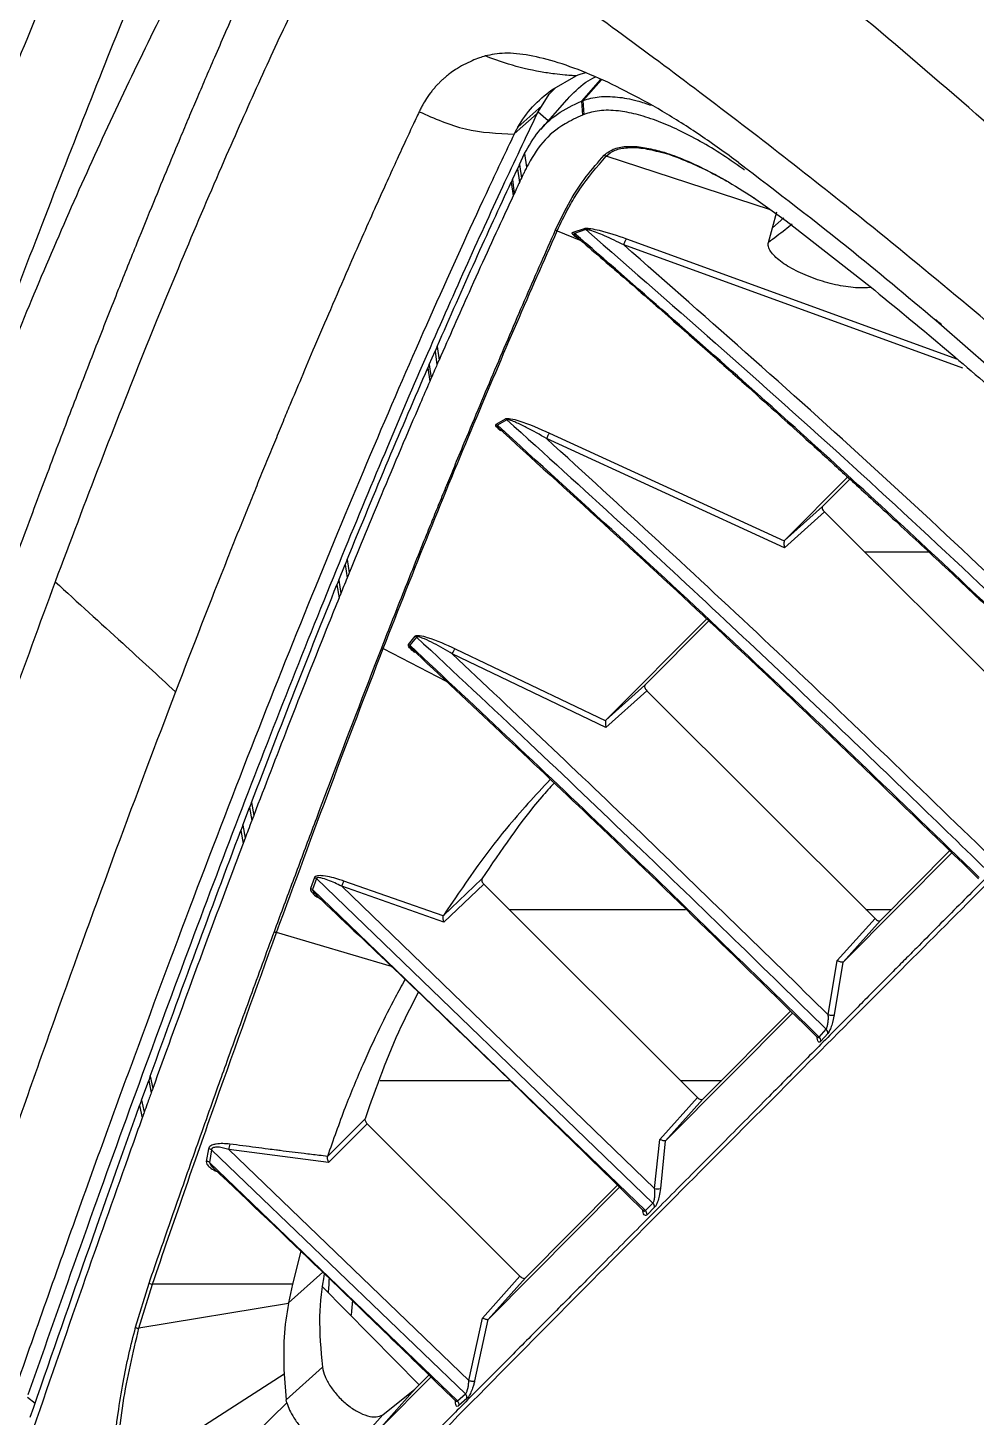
# Model space of a CAD drawing. Extents: x 939 to 1039, y 781 to 934.
# Drawn here: x 1019.17 to 1022.76, y 873.5 to 878.76 of the extents above; entities that cross this region are included whole.
import ezdxf

# ---------------------------------------------------------------- set-up
doc = ezdxf.new("R2010")
doc.units = 0
doc.header["$MEASUREMENT"] = 0
doc.layers.add('1', color=4, linetype='Continuous')

# ---------------------------------------------------------------- blocks, each defined once
blk = doc.blocks.new('Envoy')
at = {"layer": '1', "color": 3, "linetype": 'Continuous', "lineweight": 25}
for p, q in [((82.5042, 79.3485), (82.5967, 79.4008)), ((82.6318, 79.4124), (82.6107, 79.4063)), ((82.4939, 79.3314), (82.5197, 79.3573)), ((82.6892, 79.3874), (82.6166, 79.3055)), ((82.6232, 79.3081), (82.6923, 79.3859)), ((82.4526, 79.2652), (82.4939, 79.3314)), ((82.5614, 79.3111), (82.4614, 79.1981)), ((82.6232, 79.3081), (82.6166, 79.3055)), ((82.6166, 79.3055), (82.62, 79.2526)), ((82.6264, 79.2552), (82.6232, 79.3081)), ((82.4493, 79.2585), (82.362, 79.1811)), ((82.4665, 79.2875), (82.3754, 79.2066)), ((82.4494, 79.2587), (82.4526, 79.2652)), ((82.4526, 79.2652), (82.4908, 79.2314)), ((82.6264, 79.2552), (82.62, 79.2526)), ((82.382, 79.0653), (82.4015, 79.1067)), ((82.4015, 79.1067), (82.4086, 79.0547)), ((83.3326, 78.8944), (82.71, 79.0969)), ((82.3552, 79.008), (82.3744, 79.0491)), ((82.382, 79.0653), (82.3744, 79.0491)), ((82.3744, 79.0491), (82.3815, 78.9971)), ((82.382, 79.0653), (82.3891, 79.0133)), ((82.3552, 79.008), (82.3509, 78.9989)), ((82.3509, 78.9989), (82.358, 78.9468)), ((82.3552, 79.008), (82.3623, 78.956)), ((83.2678, 78.9405), (83.3916, 78.8525)), ((83.3395, 78.8251), (83.3559, 78.8868)), ((82.5847, 78.809), (82.628, 78.8233)), ((82.6336, 78.819), (82.628, 78.8233)), ((83.324, 78.7705), (83.3395, 78.8251)), ((83.3395, 78.8251), (83.3825, 78.8632)), ((83.3916, 78.8525), (83.7092, 78.6034)), ((82.5247, 78.8142), (82.6138, 78.7783)), ((82.6336, 78.819), (82.5903, 78.8047)), ((82.7872, 78.7841), (84.0395, 78.3281)), ((84.06, 78.2948), (82.7766, 78.7612)), ((82.0405, 78.3085), (82.0624, 78.3588)), ((82.0702, 78.3765), (82.0624, 78.3588)), ((82.0624, 78.3588), (82.0698, 78.3075)), ((82.0702, 78.3765), (82.0775, 78.3251)), ((82.0405, 78.3085), (82.035, 78.2958)), ((82.035, 78.2958), (82.0424, 78.2445)), ((82.0405, 78.3085), (82.0479, 78.2573)), ((82.2939, 78.0821), (82.3294, 78.1032)), ((82.3341, 78.0996), (82.2986, 78.0785)), ((82.3341, 78.0996), (82.3294, 78.1032)), ((82.496, 78.049), (83.3841, 77.6408)), ((83.3845, 77.6148), (82.4847, 78.0279)), ((83.3849, 77.642), (83.6238, 77.8826)), ((83.632, 77.875), (83.5289, 77.7712)), ((83.5289, 77.7712), (83.3849, 77.642)), ((83.5358, 77.7505), (83.3845, 77.6148)), ((83.5358, 77.7505), (84.3998, 76.8879)), ((83.3841, 77.6408), (83.3849, 77.642)), ((81.7298, 77.5701), (81.722, 77.5511)), ((81.7298, 77.5701), (81.7375, 77.5198)), ((83.6872, 77.5994), (83.9308, 77.5994)), ((81.698, 77.4921), (81.722, 77.5511)), ((81.722, 77.5511), (81.7298, 77.5008)), ((81.698, 77.4921), (81.6911, 77.475)), ((81.6911, 77.475), (81.699, 77.4248)), ((81.698, 77.4921), (81.7059, 77.4419)), ((82.7094, 76.9619), (83.0904, 77.3455)), ((83.0986, 77.3379), (82.857, 77.0947)), ((81.9624, 77.2491), (81.9873, 77.2804)), ((81.9923, 77.277), (81.9674, 77.2457)), ((81.9923, 77.277), (81.9873, 77.2804)), ((81.8659, 77.2331), (82.1041, 77.1102)), ((82.7092, 76.9349), (82.1277, 77.2131)), ((82.1383, 77.233), (82.7084, 76.9602)), ((82.857, 77.0947), (82.7094, 76.9619)), ((82.8638, 77.0739), (82.7092, 76.9349)), ((82.8638, 77.0739), (83.7278, 76.2113)), ((82.7084, 76.9602), (82.7094, 76.9619)), ((81.3351, 76.5646), (81.3606, 76.6317)), ((81.3679, 76.6508), (81.3606, 76.6317)), ((81.3606, 76.6317), (81.3691, 76.583)), ((81.3679, 76.6508), (81.3763, 76.6021)), ((81.3351, 76.5646), (81.3276, 76.5447)), ((81.3351, 76.5646), (81.3436, 76.5161)), ((81.3276, 76.5447), (81.3361, 76.4962)), ((84.0177, 76.4603), (83.6068, 76.047)), ((83.7485, 76.2046), (84.0099, 76.4677)), ((81.6058, 76.3667), (81.5912, 76.3251)), ((81.6132, 76.363), (81.5987, 76.3215)), ((81.6132, 76.363), (82.8871, 75.1344)), ((82.0933, 76.2215), (81.7173, 76.3536)), ((82.2401, 76.3618), (82.0939, 76.2229)), ((82.8583, 75.1062), (81.5987, 76.3215)), ((82.8933, 75.1898), (81.7091, 76.3338)), ((82.0957, 76.1975), (81.7091, 76.3337)), ((82.0957, 76.1975), (82.2475, 76.3417)), ((82.2475, 76.3417), (83.0558, 75.5347)), ((82.3429, 76.2464), (83.0102, 76.2464)), ((83.6926, 76.2464), (83.7901, 76.2464)), ((82.0933, 76.2215), (82.0939, 76.2229)), ((83.7278, 76.2113), (83.5848, 76.0523)), ((83.6068, 76.047), (83.7485, 76.2046)), ((81.8971, 76.03), (81.4627, 76.1592)), ((83.5507, 75.8476), (83.5848, 76.0523)), ((83.6059, 76.0464), (83.5729, 75.847)), ((83.6068, 76.047), (83.6059, 76.0464)), ((83.4151, 75.854), (82.9349, 75.3707)), ((83.0765, 75.528), (83.4076, 75.8613)), ((83.5729, 75.847), (83.5667, 75.8185)), ((83.5156, 75.7633), (83.5425, 75.7932)), ((83.5491, 75.7768), (83.5222, 75.7471)), ((83.5541, 75.7843), (83.5491, 75.7768)), ((80.9847, 75.6156), (80.9787, 75.5988)), ((80.9847, 75.6156), (80.9941, 75.569)), ((80.952, 75.5248), (80.9787, 75.5988)), ((80.9787, 75.5988), (80.9881, 75.5523)), ((81.8542, 75.5994), (82.3447, 75.5994)), ((82.991, 75.5994), (83.1474, 75.5994)), ((80.952, 75.5248), (80.9444, 75.5036)), ((80.952, 75.5248), (80.9615, 75.4784)), ((83.0558, 75.5347), (82.9126, 75.3757)), ((82.9349, 75.3707), (83.0765, 75.528)), ((80.9444, 75.5036), (80.9539, 75.4572)), ((81.7975, 75.4541), (81.6553, 75.3114)), ((81.6596, 75.289), (81.8057, 75.4352)), ((81.8057, 75.4352), (82.3837, 74.8581)), ((82.8933, 75.1898), (82.9126, 75.3757)), ((82.9339, 75.37), (82.9152, 75.1901)), ((82.9349, 75.3707), (82.9339, 75.37)), ((81.2046, 75.3402), (81.1967, 75.2927)), ((81.2163, 75.3364), (81.2086, 75.2889)), ((81.2163, 75.3364), (82.1771, 74.4125)), ((82.1902, 74.4632), (81.282, 75.3375)), ((81.6596, 75.289), (81.282, 75.3375)), ((82.1469, 74.3862), (81.2086, 75.2889)), ((81.2194, 75.2724), (81.2247, 75.268)), ((82.7603, 75.1948), (82.2633, 74.6943)), ((82.4045, 74.8514), (82.7528, 75.2021)), ((82.8583, 75.1062), (82.8871, 75.1344)), ((82.8935, 75.119), (82.8647, 75.0907)), ((81.5545, 74.9526), (81.5229, 74.828)), ((80.9289, 74.6647), (80.9802, 74.8324)), ((80.9417, 74.6609), (80.9927, 74.8281)), ((81.5229, 74.828), (80.9927, 74.8281)), ((81.6377, 74.8732), (81.508, 74.7574)), ((81.5229, 74.828), (81.508, 74.7574)), ((82.3837, 74.8581), (82.2414, 74.6997)), ((82.2633, 74.6943), (82.4045, 74.8514)), ((81.6342, 74.8208), (82.0028, 74.447)), ((81.5075, 74.7552), (80.9417, 74.6609)), ((81.5075, 74.7552), (81.508, 74.7574)), ((82.1902, 74.4632), (82.2414, 74.6997)), ((82.2626, 74.6937), (82.2123, 74.4617)), ((82.2633, 74.6943), (82.2626, 74.6937)), ((81.6363, 74.5141), (81.4989, 74.3898)), ((81.4912, 74.488), (80.8489, 74.0742)), ((81.4912, 74.488), (81.4989, 74.3898)), ((82.0471, 74.4763), (81.859, 74.2867)), ((81.9864, 74.4305), (82.0394, 74.4838)), ((81.9864, 74.4305), (81.859, 74.2867)), ((81.8642, 74.333), (81.9864, 74.4305)), ((82.1469, 74.3862), (82.1771, 74.4125)), ((80.5194, 74.4003), (80.5494, 74.3779)), ((81.5011, 74.3792), (80.9334, 73.8252)), ((81.5011, 74.3792), (81.4989, 74.3898)), ((82.1381, 74.3883), (82.1383, 74.3889)), ((82.1832, 74.3947), (82.1529, 74.3682)), ((81.8642, 74.333), (81.7381, 74.1909))]:
    blk.add_line(p, q, dxfattribs=at)
at = {"layer": '1', "color": 3, "linetype": 'Continuous', "lineweight": 25, "flags": 128}
blk.add_lwpolyline([(83.3916, 78.8525), (83.3915, 78.8518), (83.3915, 78.8513), (83.3918, 78.8511), (83.3923, 78.8512), (83.3925, 78.8513)], dxfattribs=at)
at = {"layer": '1', "color": 3, "linetype": 'Continuous', "lineweight": 25}
for centre, radius, start, end in [((82.7158, 79.1166), 0.0205, 230.4783, 253.6133), ((82.5311, 78.8342), 0.021, 232.3324, 252.1245), ((82.5757, 78.7918), 0.0194, 41.6396, 62.4253), ((81.8741, 77.2538), 0.0223, 232.349, 248.3013), ((81.5994, 76.3446), 0.0229, 53.2578, 73.9482), ((81.4684, 76.1817), 0.0232, 233.4963, 255.8199), ((83.5287, 75.7781), 0.0205, 356.3313, 47.3084), ((83.5017, 75.7483), 0.0205, 356.6376, 47.2703), ((81.3574, 75.3325), 0.0756, 160.2845, 176.2009), ((81.2036, 75.317), 0.0232, 56.6802, 87.3894), ((81.1958, 75.2695), 0.0233, 56.7134, 87.8203), ((82.9036, 75.2438), 0.0549, 259.2173, 282.1608), ((82.8437, 75.0911), 0.021, 359.1548, 46.0874), ((82.8726, 75.1193), 0.021, 359.2771, 46.13), ((80.994, 74.8525), 0.0245, 235.6332, 266.9626), ((80.9423, 74.6858), 0.0249, 237.6751, 268.7395), ((82.1625, 74.3976), 0.0209, 352.0063, 45.6352), ((82.1323, 74.3713), 0.0209, 351.5708, 45.6622)]:
    blk.add_arc(centre, radius, start, end, dxfattribs=at)
for centre, major_axis, ratio, start_param, end_param in [((81.3881, 74.9229), (0, 0.6667), 0.414214, 4.520113, 4.603483), ((81.4805, 74.9229), (0, 0.7667), 0.360186, 4.428157, 4.504494)]:
    blk.add_ellipse(centre, major_axis=major_axis, ratio=ratio, start_param=start_param, end_param=end_param, dxfattribs=at)
for points, knots in [([(82.543, 82.1139), (82.4007, 81.9164), (82.1161, 81.5213), (81.7207, 80.8999), (81.3486, 80.2578), (81.0024, 79.5933), (80.6815, 78.9074), (80.3867, 78.1998), (80.116, 77.4727), (79.9575, 76.9708), (79.8782, 76.7198)], [0, 0, 0, 0, 0.125, 0.25, 0.375, 0.5, 0.625, 0.75, 0.875, 1, 1, 1, 1]), ([(86.8127, 78.0479), (86.3816, 78.4645), (85.719, 79.1049), (84.512, 80.2456), (83.7379, 80.9714), (83.1987, 81.4769)], [0, 0, 0, 0, 0.360925, 0.55487, 1, 1, 1, 1]), ([(83.1475, 81.447), (83.2842, 81.3138), (83.5619, 81.0432), (83.9708, 80.6456), (84.3635, 80.2641), (84.725, 79.9132), (85.0553, 79.5927), (85.3361, 79.3202), (85.5712, 79.092), (85.7649, 78.904), (85.9392, 78.7347), (86.095, 78.5833), (86.2427, 78.4397), (86.4115, 78.2756), (86.6176, 78.0752), (86.8674, 77.8321), (87.1485, 77.5585), (87.4608, 77.2543), (87.8044, 76.9195), (88.1712, 76.5618), (88.5601, 76.1825), (88.9702, 75.7828), (89.4083, 75.356), (89.8596, 74.9167), (90.1652, 74.6199), (90.3153, 74.4742)], [0, 0, 0, 0, 0.057229, 0.116343, 0.171086, 0.221472, 0.267495, 0.309155, 0.33883, 0.365816, 0.390114, 0.411724, 0.431001, 0.451887, 0.482371, 0.517227, 0.556456, 0.600057, 0.648031, 0.700382, 0.753756, 0.81103, 0.872191, 0.937256, 1, 1, 1, 1]), ([(81.0982, 80.8794), (81.0587, 80.7954), (80.9798, 80.6276), (80.8473, 80.3286), (80.7041, 79.994), (80.5492, 79.6199), (80.3827, 79.2069), (80.2048, 78.7546), (80.0158, 78.2636), (79.8159, 77.7336), (79.6063, 77.1685), (79.4587, 76.7617), (79.3849, 76.5581)], [0, 0, 0, 0, 0.099793, 0.199576, 0.299371, 0.399197, 0.499073, 0.599021, 0.699064, 0.799229, 0.899534, 1, 1, 1, 1]), ([(81.4397, 80.9213), (81.4007, 80.837), (81.3227, 80.6684), (81.1917, 80.3679), (81.0498, 80.0313), (80.8959, 79.6548), (80.7303, 79.2391), (80.553, 78.7838), (80.3642, 78.2896), (80.1642, 77.7563), (79.9542, 77.1876), (79.8061, 76.7784), (79.7319, 76.5736)], [0, 0, 0, 0, 0.099744, 0.199503, 0.299293, 0.399129, 0.499023, 0.598993, 0.699057, 0.799236, 0.899546, 1, 1, 1, 1]), ([(89.809, 73.1964), (89.5672, 73.5178), (89.0861, 74.1572), (88.3075, 75.0685), (87.5102, 75.9534), (86.6882, 76.8119), (85.853, 77.645), (85.0072, 78.4568), (84.1409, 79.2387), (83.2433, 79.9958), (82.6155, 80.4655), (82.2998, 80.7017)], [0, 0, 0, 0, 0.113392, 0.225638, 0.337341, 0.448782, 0.560233, 0.669481, 0.778832, 0.888788, 1, 1, 1, 1]), ([(81.7237, 80.5234), (81.7168, 80.5104), (81.7027, 80.484), (81.6824, 80.4445), (81.6616, 80.404), (81.6411, 80.3635), (81.6207, 80.3229), (81.6006, 80.2823), (81.5696, 80.2193), (81.5283, 80.1338), (81.4738, 80.0186), (81.4186, 79.8997), (81.3634, 79.778), (81.3133, 79.666), (81.2685, 79.5644), (81.2289, 79.4737), (81.1929, 79.3902), (81.1604, 79.314), (81.1292, 79.2406), (81.0933, 79.1552), (81.0489, 79.0487), (80.9943, 78.9162), (80.9319, 78.7627), (80.8614, 78.5868), (80.7825, 78.3868), (80.6968, 78.1659), (80.6043, 77.9235), (80.5052, 77.6592), (80.3974, 77.3667), (80.2883, 77.0656), (80.214, 76.8559), (80.1794, 76.7581)], [0, 0, 0, 0, 0.01666, 0.033747, 0.050641, 0.067225, 0.083481, 0.099419, 0.115039, 0.156364, 0.1953, 0.238538, 0.278393, 0.314867, 0.344576, 0.371588, 0.395904, 0.417524, 0.436817, 0.457738, 0.488266, 0.523164, 0.562433, 0.60607, 0.654076, 0.706447, 0.759825, 0.817084, 0.878223, 0.943249, 1, 1, 1, 1]), ([(81.8136, 80.2212), (81.8072, 80.2105), (81.794, 80.1886), (81.7754, 80.1534), (81.7558, 80.1171), (81.7362, 80.08), (81.7164, 80.0421), (81.6965, 80.0035), (81.6764, 79.9642), (81.6206, 79.8535), (81.531, 79.6696), (81.4027, 79.3932), (81.2675, 79.0901), (81.1202, 78.7462), (80.9603, 78.3569), (80.7955, 77.9398), (80.6817, 77.6373), (80.6247, 77.486)], [0, 0, 0, 0, 0.0185698, 0.0380796, 0.0577178, 0.0773782, 0.0970211, 0.1166587, 0.1362931, 0.1559252, 0.2792893, 0.3894059, 0.4995186, 0.6246409, 0.7497591, 0.8748798, 1, 1, 1, 1]), ([(89.328, 72.7152), (89.2397, 72.8472), (89.0613, 73.1138), (88.7803, 73.5116), (88.4858, 73.9122), (88.1769, 74.3146), (87.8627, 74.707), (87.4882, 75.1562), (87.0421, 75.6661), (86.5027, 76.2493), (85.999, 76.7651), (85.5506, 77.2057), (85.1753, 77.5621), (84.8055, 77.9012), (84.4419, 78.2231), (84.0738, 78.5375), (83.6188, 78.9116), (83.0729, 79.3368), (82.4454, 79.7963), (82.0222, 80.0809), (81.8136, 80.2212)], [0, 0, 0, 0, 0.044709, 0.090349, 0.13691, 0.18438, 0.232745, 0.277955, 0.348418, 0.422679, 0.500679, 0.550525, 0.598903, 0.645795, 0.691185, 0.735062, 0.781563, 0.856423, 0.929252, 1, 1, 1, 1]), ([(82.2519, 79.476), (82.2447, 79.4737), (82.2279, 79.4683), (82.2005, 79.4574), (82.1701, 79.4429), (82.1419, 79.4262), (82.1193, 79.4104), (82.1034, 79.3977), (82.0917, 79.3874), (82.0821, 79.3784), (82.0726, 79.3688), (82.0633, 79.3587), (82.0542, 79.3481), (82.0412, 79.3317), (82.0271, 79.3113), (82.0142, 79.289), (82.007, 79.2751), (82.0037, 79.2683), (82.0028, 79.2662), (82.0024, 79.2656), (82.0023, 79.2653)], [0, 0, 0, 0, 0.061607, 0.144909, 0.249937, 0.353981, 0.437293, 0.499852, 0.539664, 0.580222, 0.621527, 0.663573, 0.706359, 0.749887, 0.855204, 0.931965, 0.980217, 0.993667, 0.997724, 1, 1, 1, 1]), ([(83.2115, 79.0728), (83.1633, 79.1078), (83.0669, 79.1777), (82.9221, 79.2685), (82.7818, 79.3461), (82.6488, 79.4082), (82.5262, 79.4536), (82.4173, 79.4808), (82.3227, 79.4906), (82.2756, 79.4809), (82.2519, 79.476)], [0, 0, 0, 0, 0.124279, 0.248247, 0.372115, 0.496165, 0.620695, 0.746003, 0.872376, 1, 1, 1, 1]), ([(82.5967, 79.4008), (82.5918, 79.4011), (82.5777, 79.4018), (82.5502, 79.404), (82.5099, 79.4083), (82.438, 79.4194), (82.3496, 79.44), (82.2811, 79.4652), (82.2519, 79.476)], [0, 0, 0, 0, 0.041918, 0.120357, 0.235266, 0.386629, 0.738332, 1, 1, 1, 1]), ([(82.6107, 79.4063), (82.608, 79.4053), (82.6033, 79.4036), (82.5987, 79.4017), (82.5967, 79.4008)], [0, 0, 0, 0, 0.560003, 1, 1, 1, 1]), ([(82.3752, 79.2066), (82.3927, 79.2334), (82.4276, 79.2871), (82.4787, 79.3281), (82.5042, 79.3485)], [0, 0, 0, 0, 0.499609, 1, 1, 1, 1]), ([(82.5621, 79.3107), (82.5842, 79.3347), (82.6154, 79.3685), (82.657, 79.3904), (82.6692, 79.3967)], [0, 0, 0, 0, 0.708057, 1, 1, 1, 1]), ([(82.4015, 79.1067), (82.4178, 79.1355), (82.4507, 79.1936), (82.5228, 79.26), (82.5851, 79.2903), (82.6166, 79.3055)], [0, 0, 0, 0, 0.327502, 0.660574, 1, 1, 1, 1]), ([(82.6232, 79.3081), (82.6424, 79.3137), (82.6793, 79.3243), (82.7492, 79.3225), (82.8156, 79.3116), (82.8628, 79.2956), (82.8809, 79.2895)], [0, 0, 0, 0, 0.305491, 0.584733, 0.840915, 1, 1, 1, 1]), ([(80.5227, 74.4099), (80.5893, 74.5993), (80.7234, 74.9808), (80.9204, 75.5277), (81.116, 76.0593), (81.3094, 76.5712), (81.5011, 77.0648), (81.6861, 77.5255), (81.8618, 77.949), (82.0247, 78.3291), (82.1768, 78.6726), (82.3187, 78.9834), (82.4063, 79.1679), (82.4494, 79.2587)], [0, 0, 0, 0, 0.091503, 0.184255, 0.278388, 0.373689, 0.469634, 0.56825, 0.660208, 0.749357, 0.835644, 0.919152, 1, 1, 1, 1]), ([(82.0023, 79.2653), (81.994, 79.2476), (81.9761, 79.2094), (81.9469, 79.1463), (81.9133, 79.0732), (81.8751, 78.9893), (81.8321, 78.8938), (81.7844, 78.7869), (81.7288, 78.6606), (81.6693, 78.5235), (81.6099, 78.3848), (81.5586, 78.2636), (81.5187, 78.1684), (81.4862, 78.0903), (81.4581, 78.0223), (81.4284, 77.9502), (81.3986, 77.8771), (81.3685, 77.803), (81.3382, 77.728), (81.3078, 77.652), (81.2229, 77.4392), (81.1462, 77.2411), (81.08, 77.07)], [0, 0, 0, 0, 0.030935, 0.0667, 0.107321, 0.152829, 0.203264, 0.258671, 0.317865, 0.392599, 0.457689, 0.513028, 0.558516, 0.58532, 0.616291, 0.647307, 0.678368, 0.709473, 0.740618, 0.771803, 0.803025, 1, 1, 1, 1]), ([(82.0023, 79.2653), (82.0598, 79.2398), (82.1748, 79.1887), (82.2993, 79.1831), (82.3616, 79.1802)], [0, 0, 0, 0, 0.500001, 1, 1, 1, 1]), ([(82.62, 79.2526), (82.5976, 79.242), (82.5403, 79.215), (82.4651, 79.1533), (82.4275, 79.0876), (82.4086, 79.0547)], [0, 0, 0, 0, 0.2427152, 0.6195608, 1, 1, 1, 1]), ([(83.227, 79.0495), (83.1981, 79.0696), (83.1402, 79.1098), (83.0548, 79.1602), (82.9735, 79.2016), (82.895, 79.2345), (82.8216, 79.2574), (82.7487, 79.2707), (82.6814, 79.2718), (82.6448, 79.2607), (82.6264, 79.2552)], [0, 0, 0, 0, 0.1104582, 0.2209402, 0.3311244, 0.4413675, 0.5632176, 0.6851605, 0.8424957, 1, 1, 1, 1]), ([(82.3754, 79.2066), (82.3727, 79.2019), (82.368, 79.1935), (82.3638, 79.1849), (82.362, 79.1811)], [0, 0, 0, 0, 0.560006, 1, 1, 1, 1]), ([(82.3616, 79.1802), (82.3304, 79.1144), (82.2367, 78.9167), (82.0703, 78.5515), (81.8594, 78.0693), (81.6389, 77.5427), (81.4116, 76.977), (81.1785, 76.3739), (80.9394, 75.7339), (80.6939, 75.0585), (80.5242, 74.5768), (80.4394, 74.336)], [0, 0, 0, 0, 0.059176, 0.177657, 0.296142, 0.414606, 0.533071, 0.649759, 0.766539, 0.883316, 1, 1, 1, 1]), ([(82.362, 79.1811), (82.3619, 79.1809), (82.3618, 79.1806), (82.3616, 79.1803), (82.3616, 79.1802)], [0, 0, 0, 0, 0.560003, 1, 1, 1, 1]), ([(82.5183, 78.8176), (82.5364, 78.8554), (82.5713, 78.9279), (82.6331, 79.0218), (82.6795, 79.0744), (82.7027, 79.1008)], [0, 0, 0, 0, 0.35223, 0.675463, 1, 1, 1, 1]), ([(82.5247, 78.8142), (82.5383, 78.8433), (82.5544, 78.8774), (82.5836, 78.9295), (82.6267, 79.0009), (82.6756, 79.0572), (82.71, 79.0969)], [0, 0, 0, 0, 0.2685629, 0.3142562, 0.5168891, 1, 1, 1, 1]), ([(82.7027, 79.1008), (82.7146, 79.11), (82.7373, 79.1278), (82.7892, 79.1355), (82.846, 79.1326), (82.8897, 79.1218), (82.9103, 79.1167)], [0, 0, 0, 0, 0.284172, 0.545541, 0.784838, 1, 1, 1, 1]), ([(82.71, 79.0969), (82.7203, 79.1052), (82.7408, 79.1217), (82.7887, 79.1308), (82.8463, 79.1294), (82.8937, 79.1179), (82.917, 79.1122)], [0, 0, 0, 0, 0.2517613, 0.5034831, 0.75506, 1, 1, 1, 1]), ([(82.9103, 79.1167), (82.9114, 79.1164), (82.9336, 79.1116), (82.9854, 79.0922), (83.0672, 79.057), (83.1623, 79.0073), (83.2314, 78.9635), (83.2678, 78.9405)], [0, 0, 0, 0, 0.010915, 0.234556, 0.467566, 0.719133, 1, 1, 1, 1]), ([(82.917, 79.1122), (82.9176, 79.1121), (82.9414, 79.1071), (82.9976, 79.0855), (83.0804, 79.0499), (83.1394, 79.0176), (83.1672, 79.0023)], [0, 0, 0, 0, 0.0088, 0.35165, 0.694295, 1, 1, 1, 1]), ([(82.4086, 79.0547), (82.406, 79.0491), (82.4014, 79.0395), (82.3949, 79.0257), (82.3911, 79.0174), (82.3891, 79.0133)], [0, 0, 0, 0, 0.403255, 0.701631, 1, 1, 1, 1]), ([(83.2115, 79.0728), (83.3572, 78.9615), (83.6174, 78.7628), (83.8687, 78.5508), (83.9793, 78.4574)], [0, 0, 0, 0, 0.559967, 1, 1, 1, 1]), ([(83.2335, 79.0448), (83.2329, 79.0452), (83.2317, 79.0461), (83.2295, 79.0477), (83.2279, 79.0488), (83.227, 79.0495)], [0, 0, 0, 0, 0.2808, 0.561231, 1, 1, 1, 1]), ([(82.0702, 78.3765), (82.119, 78.4872), (82.216, 78.7071), (82.3062, 78.9021), (82.3509, 78.9989)], [0, 0, 0, 0, 0.503526, 1, 1, 1, 1]), ([(82.3815, 78.9971), (82.3789, 78.9915), (82.3725, 78.9778), (82.3661, 78.9641), (82.3623, 78.956)], [0, 0, 0, 0, 0.413602, 1, 1, 1, 1]), ([(82.3891, 79.0133), (82.3882, 79.0113), (82.3856, 79.0059), (82.3831, 79.0005), (82.3815, 78.9971)], [0, 0, 0, 0, 0.375694, 1, 1, 1, 1]), ([(82.358, 78.9468), (82.3472, 78.9235), (82.2931, 78.807), (82.2007, 78.6047), (82.1156, 78.4115), (82.0775, 78.3251)], [0, 0, 0, 0, 0.121422, 0.607164, 1, 1, 1, 1]), ([(82.3623, 78.956), (82.3616, 78.9544), (82.3602, 78.9514), (82.3587, 78.9484), (82.358, 78.9468)], [0, 0, 0, 0, 0.500019, 1, 1, 1, 1]), ([(83.2678, 78.9405), (83.2679, 78.9399), (83.2682, 78.9389), (83.2693, 78.9381), (83.2708, 78.9381), (83.272, 78.9387), (83.2727, 78.9389)], [0, 0, 0, 0, 0.251048, 0.505082, 0.756557, 1, 1, 1, 1]), ([(82.628, 78.8233), (82.6293, 78.8236), (82.6319, 78.8242), (82.6399, 78.8243), (82.6569, 78.8224), (82.708, 78.8115), (82.7527, 78.7961), (82.7872, 78.7841)], [0, 0, 0, 0, 0.036245, 0.076479, 0.174706, 0.363431, 1, 1, 1, 1]), ([(83.4142, 78.8397), (83.4053, 78.8325), (83.3753, 78.8082), (83.3452, 78.786), (83.324, 78.7705)], [0, 0, 0, 0, 0.2979534, 1, 1, 1, 1]), ([(81.8605, 77.2361), (81.8889, 77.3086), (81.9463, 77.455), (82.0121, 77.6189), (82.0588, 77.734), (82.0865, 77.8018), (82.115, 77.8713), (82.1471, 77.9491), (82.2085, 78.0972), (82.2977, 78.3092), (82.4103, 78.5719), (82.482, 78.735), (82.5183, 78.8176)], [0, 0, 0, 0, 0.120872, 0.244065, 0.284059, 0.324432, 0.365184, 0.409718, 0.466942, 0.640184, 0.817851, 1, 1, 1, 1]), ([(81.8659, 77.2331), (81.9244, 77.3818), (82.0413, 77.6792), (82.2108, 78.0884), (82.3737, 78.4719), (82.4743, 78.7001), (82.5247, 78.8142)], [0, 0, 0, 0, 0.250004, 0.500005, 0.750004, 1, 1, 1, 1]), ([(82.5838, 78.8008), (82.583, 78.802), (82.5813, 78.8043), (82.5814, 78.8073), (82.5836, 78.8085), (82.5847, 78.809)], [0, 0, 0, 0, 0.347962, 0.681288, 1, 1, 1, 1]), ([(82.6071, 78.7841), (82.5999, 78.7882), (82.5903, 78.7938), (82.5851, 78.7994), (82.5838, 78.8008)], [0, 0, 0, 0, 0.747303, 1, 1, 1, 1]), ([(82.5903, 78.8047), (82.5896, 78.8045), (82.5884, 78.8042), (82.588, 78.8029), (82.5887, 78.8012), (82.5896, 78.7999), (82.5902, 78.7992)], [0, 0, 0, 0, 0.238371, 0.4777593, 0.7312624, 1, 1, 1, 1]), ([(82.5902, 78.7992), (82.593, 78.7962), (82.5965, 78.7926), (82.6016, 78.7891), (82.6025, 78.7885)], [0, 0, 0, 0, 0.823278, 1, 1, 1, 1]), ([(84.6643, 76.91), (84.4387, 77.1258), (83.9875, 77.5576), (83.2967, 78.1903), (82.8258, 78.5999), (82.5903, 78.8047)], [0, 0, 0, 0, 0.333307, 0.666644, 1, 1, 1, 1]), ([(82.6023, 78.7883), (82.66, 78.7386), (82.7782, 78.6369), (82.9485, 78.4881), (83.1064, 78.3487), (83.2423, 78.2277), (83.3564, 78.1253), (83.4524, 78.0387), (83.5502, 77.9499), (83.6666, 77.8436), (83.8145, 77.7076), (83.9905, 77.5442), (84.1943, 77.353), (84.4207, 77.1383), (84.5783, 76.9864), (84.6595, 76.9081)], [0, 0, 0, 0, 0.0820088, 0.1678881, 0.2434754, 0.3087704, 0.3637739, 0.4084853, 0.4479535, 0.5059763, 0.5780671, 0.6642231, 0.764442, 0.8787249, 1, 1, 1, 1]), ([(82.7766, 78.7612), (82.7524, 78.7732), (82.7105, 78.7938), (82.6626, 78.8125), (82.6386, 78.819), (82.6346, 78.819), (82.6336, 78.819)], [0, 0, 0, 0, 0.514341, 0.889571, 0.974539, 1, 1, 1, 1]), ([(82.6336, 78.819), (82.9831, 78.5135), (83.6821, 77.9025), (84.3537, 77.261), (84.6896, 76.9402)], [0, 0, 0, 0, 0.500027, 1, 1, 1, 1]), ([(82.7766, 78.7612), (82.777, 78.7625), (82.7777, 78.765), (82.7795, 78.7698), (82.7818, 78.7753), (82.7842, 78.7799), (82.786, 78.7827), (82.7868, 78.7837), (82.7872, 78.7841)], [0, 0, 0, 0, 0.1366976, 0.266944, 0.5000055, 0.7330806, 0.8633075, 1, 1, 1, 1]), ([(83.7137, 78.5998), (83.6942, 78.5988), (83.6528, 78.5967), (83.577, 78.6092), (83.4988, 78.6317), (83.4258, 78.6627), (83.3657, 78.6993), (83.3342, 78.731), (83.3223, 78.7549), (83.3234, 78.7653), (83.324, 78.7705)], [0, 0, 0, 0, 0.122347, 0.260783, 0.403367, 0.550033, 0.699128, 0.850089, 0.92528, 1, 1, 1, 1]), ([(84.7115, 76.9868), (84.3951, 77.2892), (83.7621, 77.8941), (83.1051, 78.4721), (82.7766, 78.7612)], [0, 0, 0, 0, 0.49994, 1, 1, 1, 1]), ([(83.7092, 78.6034), (83.7091, 78.603), (83.7088, 78.6022), (83.7092, 78.6021), (83.7099, 78.6027), (83.71, 78.6028)], [0, 0, 0, 0, 0.458693, 0.936246, 1, 1, 1, 1]), ([(83.7092, 78.6034), (83.8008, 78.5284), (83.9764, 78.3846), (84.2309, 78.1642), (84.3919, 78.0173), (84.4725, 77.9439)], [0, 0, 0, 0, 0.352414, 0.676106, 1, 1, 1, 1]), ([(83.9787, 78.4603), (83.9752, 78.4633), (83.9682, 78.4692), (83.9613, 78.4751), (83.9578, 78.4781)], [0, 0, 0, 0, 0.4999885, 1, 1, 1, 1]), ([(83.9793, 78.4574), (84.2972, 78.1793), (84.9331, 77.6229), (85.536, 77.031), (85.8374, 76.7351)], [0, 0, 0, 0, 0.49999, 1, 1, 1, 1]), ([(81.7298, 77.5701), (81.7823, 77.698), (81.8864, 77.951), (81.9858, 78.1817), (82.035, 78.2958)], [0, 0, 0, 0, 0.505019, 1, 1, 1, 1]), ([(82.0698, 78.3075), (82.0668, 78.3007), (82.0596, 78.284), (82.0523, 78.2672), (82.0479, 78.2573)], [0, 0, 0, 0, 0.407538, 1, 1, 1, 1]), ([(82.0775, 78.3251), (82.0765, 78.3229), (82.074, 78.317), (82.0714, 78.3111), (82.0698, 78.3075)], [0, 0, 0, 0, 0.387451, 1, 1, 1, 1]), ([(82.0424, 78.2445), (82.0303, 78.2167), (81.9701, 78.0777), (81.8692, 77.8403), (81.778, 77.6183), (81.7375, 77.5198)], [0, 0, 0, 0, 0.122151, 0.610799, 1, 1, 1, 1]), ([(82.0479, 78.2573), (82.0471, 78.2554), (82.0453, 78.2511), (82.0434, 78.2469), (82.0424, 78.2445)], [0, 0, 0, 0, 0.443348, 1, 1, 1, 1]), ([(82.3294, 78.1032), (82.3303, 78.1036), (82.3322, 78.1044), (82.3385, 78.1047), (82.3542, 78.1027), (82.409, 78.0875), (82.4576, 78.066), (82.496, 78.049)], [0, 0, 0, 0, 0.0281727, 0.0592328, 0.1357238, 0.3170693, 1, 1, 1, 1]), ([(82.4847, 78.0279), (82.4593, 78.0425), (82.4215, 78.0645), (82.3755, 78.0864), (82.3529, 78.0956), (82.3422, 78.099), (82.3375, 78.0999), (82.3353, 78.0999), (82.3345, 78.0997), (82.3341, 78.0996)], [0, 0, 0, 0, 0.513593, 0.767227, 0.890278, 0.948381, 0.975298, 0.987952, 1, 1, 1, 1]), ([(82.3341, 78.0996), (82.478, 77.9693), (82.7553, 77.7184), (83.1509, 77.351), (83.5127, 77.0097), (83.8415, 76.6951), (84.049, 76.4935), (84.1476, 76.3976)], [0, 0, 0, 0, 0.234115, 0.451177, 0.651175, 0.834112, 1, 1, 1, 1]), ([(82.3104, 78.0577), (82.307, 78.0605), (82.3009, 78.0657), (82.2944, 78.0728), (82.2918, 78.0778), (82.2922, 78.0807), (82.2934, 78.0816), (82.2939, 78.0821)], [0, 0, 0, 0, 0.326215, 0.590671, 0.81203, 0.907469, 1, 1, 1, 1]), ([(82.2986, 78.0785), (82.2979, 78.0792), (82.2964, 78.0806), (82.2948, 78.0816), (82.2939, 78.0821)], [0, 0, 0, 0, 0.5087828, 1, 1, 1, 1]), ([(82.2986, 78.0785), (82.2983, 78.0783), (82.2978, 78.078), (82.2974, 78.0768), (82.2984, 78.0739), (82.3051, 78.0656), (82.3145, 78.0587), (82.3215, 78.0535)], [0, 0, 0, 0, 0.043658, 0.087916, 0.181649, 0.389767, 1, 1, 1, 1]), ([(84.1219, 76.3673), (83.8223, 76.6572), (83.2231, 77.2368), (82.6068, 77.7979), (82.2986, 78.0785)], [0, 0, 0, 0, 0.499975, 1, 1, 1, 1]), ([(82.3202, 78.0521), (82.5904, 77.8065), (83.1992, 77.253), (83.7908, 76.6808), (84.1198, 76.3626)], [0, 0, 0, 0, 0.443823, 1, 1, 1, 1]), ([(82.4847, 78.0279), (82.4857, 78.0301), (82.4875, 78.0344), (82.4906, 78.0406), (82.4936, 78.0459), (82.4952, 78.0479), (82.496, 78.049)], [0, 0, 0, 0, 0.265125, 0.499978, 0.734864, 1, 1, 1, 1]), ([(84.1628, 76.448), (83.8867, 76.7151), (83.3345, 77.2495), (82.768, 77.7684), (82.4847, 78.0279)], [0, 0, 0, 0, 0.499947, 1, 1, 1, 1]), ([(83.5289, 77.7712), (83.5282, 77.7701), (83.5268, 77.7679), (83.5278, 77.7623), (83.5307, 77.7562), (83.5341, 77.7524), (83.5358, 77.7505)], [0, 0, 0, 0, 0.253034, 0.504948, 0.751696, 1, 1, 1, 1]), ([(83.3841, 77.6408), (83.3837, 77.6397), (83.3829, 77.6372), (83.3827, 77.6309), (83.3832, 77.6231), (83.3841, 77.6177), (83.3845, 77.6148)], [0, 0, 0, 0, 0.213516, 0.458673, 0.711748, 1, 1, 1, 1]), ([(81.7375, 77.5198), (81.7365, 77.5173), (81.7339, 77.511), (81.7313, 77.5046), (81.7298, 77.5008)], [0, 0, 0, 0, 0.39683, 1, 1, 1, 1]), ([(80.6246, 77.4861), (80.5661, 77.327), (80.4491, 77.009), (80.3278, 76.6626), (80.2672, 76.4894)], [0, 0, 0, 0, 0.500085, 1, 1, 1, 1]), ([(80.6247, 77.486), (80.71, 77.4086), (80.8622, 77.2705), (81.0135, 77.1313), (81.08, 77.07)], [0, 0, 0, 0, 0.560001, 1, 1, 1, 1]), ([(81.3679, 76.6508), (81.4227, 76.7937), (81.5322, 77.0791), (81.6382, 77.3432), (81.6911, 77.475)], [0, 0, 0, 0, 0.500855, 1, 1, 1, 1]), ([(81.7298, 77.5008), (81.7253, 77.4899), (81.7174, 77.4703), (81.7094, 77.4506), (81.7059, 77.4419)], [0, 0, 0, 0, 0.559838, 1, 1, 1, 1]), ([(81.699, 77.4248), (81.6861, 77.393), (81.622, 77.234), (81.5151, 76.964), (81.4191, 76.7137), (81.3763, 76.6021)], [0, 0, 0, 0, 0.121705, 0.608564, 1, 1, 1, 1]), ([(81.7059, 77.4419), (81.7049, 77.4396), (81.7026, 77.4339), (81.7003, 77.4282), (81.6989, 77.4249)], [0, 0, 0, 0, 0.415235, 1, 1, 1, 1]), ([(81.9848, 77.2185), (81.9779, 77.2245), (81.9682, 77.2329), (81.962, 77.2427), (81.9612, 77.2469), (81.962, 77.2484), (81.9624, 77.2491)], [0, 0, 0, 0, 0.573241, 0.811238, 0.909366, 1, 1, 1, 1]), ([(81.9674, 77.2457), (81.9666, 77.2464), (81.9651, 77.2477), (81.9633, 77.2486), (81.9624, 77.2491)], [0, 0, 0, 0, 0.5087139, 1, 1, 1, 1]), ([(81.9674, 77.2457), (81.9673, 77.2454), (81.967, 77.2448), (81.9672, 77.2433), (81.9686, 77.2401), (81.9758, 77.2307), (81.9856, 77.223), (81.9931, 77.2171)], [0, 0, 0, 0, 0.040643, 0.083011, 0.17299, 0.368396, 1, 1, 1, 1]), ([(83.5156, 75.7633), (83.26, 76.0129), (82.7488, 76.5122), (82.2279, 77.0012), (81.9674, 77.2457)], [0, 0, 0, 0, 0.499984, 1, 1, 1, 1]), ([(81.9873, 77.2804), (81.988, 77.2809), (81.9893, 77.2821), (81.9945, 77.2833), (82.009, 77.2825), (82.0594, 77.2691), (82.1037, 77.2488), (82.1383, 77.233)], [0, 0, 0, 0, 0.029448, 0.060741, 0.136346, 0.3247, 1, 1, 1, 1]), ([(82.1277, 77.2131), (82.1046, 77.2268), (82.0703, 77.2473), (82.0285, 77.2675), (82.008, 77.2756), (81.9984, 77.278), (81.9945, 77.2781), (81.993, 77.2777), (81.9925, 77.2772), (81.9923, 77.277)], [0, 0, 0, 0, 0.516777, 0.771127, 0.893494, 0.950198, 0.975983, 0.988146, 1, 1, 1, 1]), ([(81.9923, 77.277), (82.1352, 77.1434), (82.4127, 76.8838), (82.8131, 76.5018), (83.1871, 76.141), (83.4267, 75.9065), (83.5425, 75.7932)], [0, 0, 0, 0, 0.2735025, 0.5313333, 0.7734942, 1, 1, 1, 1]), ([(81.4546, 76.163), (81.4656, 76.1928), (81.4878, 76.2529), (81.5212, 76.3427), (81.5549, 76.4331), (81.5889, 76.524), (81.6251, 76.6202), (81.717, 76.864), (81.7952, 77.0668), (81.8605, 77.2361)], [0, 0, 0, 0, 0.078852, 0.158953, 0.240302, 0.322898, 0.406739, 0.504921, 1, 1, 1, 1]), ([(81.4627, 76.1592), (81.5315, 76.3462), (81.669, 76.7201), (81.8003, 77.0621), (81.8659, 77.2331)], [0, 0, 0, 0, 0.499999, 1, 1, 1, 1]), ([(81.992, 77.2159), (82.2181, 77.0038), (82.7297, 76.5239), (83.2316, 76.0338), (83.5117, 75.7604)], [0, 0, 0, 0, 0.442049, 1, 1, 1, 1]), ([(82.1277, 77.2131), (82.1286, 77.2152), (82.1304, 77.2191), (82.1334, 77.2248), (82.1361, 77.2298), (82.1376, 77.2319), (82.1383, 77.233)], [0, 0, 0, 0, 0.264073, 0.50003, 0.735944, 1, 1, 1, 1]), ([(83.5507, 75.8476), (83.3156, 76.0772), (82.8452, 76.5366), (82.3668, 76.9876), (82.1277, 77.2131)], [0, 0, 0, 0, 0.499965, 1, 1, 1, 1]), ([(82.857, 77.0947), (82.8562, 77.0936), (82.8548, 77.0913), (82.8558, 77.0858), (82.8586, 77.0796), (82.8621, 77.0758), (82.8638, 77.0739)], [0, 0, 0, 0, 0.255125, 0.508132, 0.753587, 1, 1, 1, 1]), ([(81.08, 77.07), (81.0055, 76.8733), (80.8565, 76.4801), (80.6248, 75.8402), (80.3889, 75.1711), (80.2262, 74.6947), (80.1453, 74.4574)], [0, 0, 0, 0, 0.2517439, 0.5032195, 0.7526392, 1, 1, 1, 1]), ([(82.7084, 76.9602), (82.7081, 76.959), (82.7075, 76.9566), (82.7075, 76.9504), (82.7079, 76.9429), (82.7088, 76.9376), (82.7092, 76.9349)], [0, 0, 0, 0, 0.2195477, 0.4594776, 0.7203701, 1, 1, 1, 1]), ([(84.6635, 76.8839), (84.6478, 76.8681), (84.6149, 76.835), (84.5621, 76.7819), (84.5039, 76.7234), (84.4398, 76.6589), (84.3698, 76.5885), (84.2897, 76.508), (84.2072, 76.425), (84.1239, 76.3413), (84.0461, 76.263), (83.9697, 76.1861), (83.905, 76.121), (83.8517, 76.0673), (83.8069, 76.0223), (83.7593, 75.9743), (83.7087, 75.9234), (83.6551, 75.8693), (83.5733, 75.7868), (83.464, 75.6766), (83.3184, 75.53), (83.161, 75.3716), (82.9909, 75.2005), (82.8182, 75.0267), (82.682, 74.8896), (82.5835, 74.7905), (82.5218, 74.7284), (82.4578, 74.6639), (82.3914, 74.5971), (82.3226, 74.5278), (82.2658, 74.4706), (82.2219, 74.4264), (82.1848, 74.389), (82.135, 74.339), (82.0674, 74.2709), (81.9835, 74.1864), (81.8829, 74.0851), (81.8094, 74.011), (81.77, 73.9713)], [0, 0, 0, 0, 0.020725, 0.043459, 0.068203, 0.094957, 0.123719, 0.154491, 0.191833, 0.221797, 0.251605, 0.281257, 0.308509, 0.323986, 0.340419, 0.357809, 0.376156, 0.395459, 0.415718, 0.463883, 0.511317, 0.567457, 0.624789, 0.681766, 0.736941, 0.755717, 0.775071, 0.795005, 0.815518, 0.83661, 0.858281, 0.867297, 0.876345, 0.891858, 0.911979, 0.93671, 0.96605, 1, 1, 1, 1]), ([(84.668, 76.8614), (84.5714, 76.7645), (84.3782, 76.5706), (84.0587, 76.2507), (83.7216, 75.9129), (83.3681, 75.5577), (82.9987, 75.1868), (82.6116, 74.7965), (82.2074, 74.3879), (81.92, 74.0974), (81.7763, 73.9522)], [0, 0, 0, 0, 0.1249883, 0.249985, 0.3749887, 0.4999977, 0.625005, 0.7500087, 0.8750078, 1, 1, 1, 1]), ([(82.4984, 76.738), (82.4419, 76.6774), (82.2938, 76.5183), (82.1703, 76.3358), (82.0939, 76.2229)], [0, 0, 0, 0, 0.381394, 1, 1, 1, 1]), ([(82.5129, 76.7244), (82.4972, 76.707), (82.3963, 76.5956), (82.3116, 76.4688), (82.2401, 76.3618)], [0, 0, 0, 0, 0.155588, 1, 1, 1, 1]), ([(81.3691, 76.583), (81.3643, 76.5706), (81.3558, 76.5483), (81.3474, 76.5259), (81.3436, 76.5161)], [0, 0, 0, 0, 0.560138, 1, 1, 1, 1]), ([(81.3763, 76.6021), (81.3753, 76.5995), (81.3729, 76.5931), (81.3705, 76.5868), (81.3691, 76.583)], [0, 0, 0, 0, 0.414146, 1, 1, 1, 1]), ([(80.9847, 75.6156), (81.043, 75.7763), (81.1591, 76.0966), (81.2715, 76.3957), (81.3276, 76.5447)], [0, 0, 0, 0, 0.501907, 1, 1, 1, 1]), ([(81.3436, 76.5161), (81.3426, 76.5133), (81.3401, 76.5067), (81.3376, 76.5001), (81.3361, 76.4962)], [0, 0, 0, 0, 0.409347, 1, 1, 1, 1]), ([(81.3361, 76.4962), (81.3226, 76.4605), (81.2552, 76.282), (81.142, 75.9772), (81.0401, 75.696), (80.9941, 75.569)], [0, 0, 0, 0, 0.120542, 0.602753, 1, 1, 1, 1]), ([(81.7173, 76.3536), (81.7155, 76.3543), (81.7106, 76.356), (81.6955, 76.361), (81.6714, 76.3679), (81.6458, 76.373), (81.6277, 76.3742), (81.6177, 76.3737), (81.611, 76.3719), (81.6072, 76.3694), (81.6062, 76.3676), (81.6058, 76.3667)], [0, 0, 0, 0, 0.0463311, 0.1251525, 0.380704, 0.6438135, 0.7451141, 0.8308651, 0.9086707, 0.9547766, 1, 1, 1, 1]), ([(81.7091, 76.3337), (81.6918, 76.3423), (81.6662, 76.3549), (81.6352, 76.3649), (81.6215, 76.3669), (81.6167, 76.3662), (81.6148, 76.3655), (81.6136, 76.3645), (81.6133, 76.3635), (81.6132, 76.363)], [0, 0, 0, 0, 0.527647, 0.781409, 0.897567, 0.924305, 0.949946, 0.974912, 1, 1, 1, 1]), ([(81.7173, 76.3536), (81.7166, 76.3525), (81.7154, 76.3502), (81.7133, 76.3453), (81.7111, 76.3397), (81.7098, 76.3358), (81.7091, 76.3337)], [0, 0, 0, 0, 0.264312, 0.502385, 0.737702, 1, 1, 1, 1]), ([(82.2401, 76.3618), (82.2396, 76.3605), (82.2386, 76.3581), (82.2398, 76.3528), (82.2427, 76.347), (82.2459, 76.3434), (82.2475, 76.3417)], [0, 0, 0, 0, 0.255588, 0.508856, 0.754151, 1, 1, 1, 1]), ([(81.5912, 76.3251), (81.591, 76.3232), (81.5907, 76.3192), (81.5969, 76.3093), (81.6087, 76.297), (81.6234, 76.2891), (81.6301, 76.2855)], [0, 0, 0, 0, 0.13909, 0.299161, 0.677378, 1, 1, 1, 1]), ([(81.5912, 76.3251), (81.5926, 76.3247), (81.5953, 76.3238), (81.5976, 76.3222), (81.5987, 76.3215)], [0, 0, 0, 0, 0.499893, 1, 1, 1, 1]), ([(81.5987, 76.3215), (81.5989, 76.3201), (81.5992, 76.3173), (81.6035, 76.3111), (81.6095, 76.3042), (81.6156, 76.2992), (81.6181, 76.2972)], [0, 0, 0, 0, 0.165803, 0.346555, 0.731278, 1, 1, 1, 1]), ([(81.6177, 76.2967), (81.8013, 76.1222), (82.216, 75.728), (82.625, 75.3277), (82.8529, 75.1047)], [0, 0, 0, 0, 0.44272, 1, 1, 1, 1]), ([(82.0957, 76.1975), (82.0952, 76.2001), (82.0941, 76.205), (82.0931, 76.2121), (82.0928, 76.2179), (82.0931, 76.2204), (82.0933, 76.2215)], [0, 0, 0, 0, 0.278394, 0.538376, 0.791287, 1, 1, 1, 1]), ([(83.7278, 76.2113), (83.7297, 76.2096), (83.7335, 76.2062), (83.7397, 76.2033), (83.7452, 76.2024), (83.7474, 76.2038), (83.7485, 76.2046)], [0, 0, 0, 0, 0.2460522, 0.4939782, 0.7444001, 1, 1, 1, 1]), ([(80.9802, 74.8324), (80.9946, 74.8738), (81.0235, 74.957), (81.0666, 75.081), (81.11, 75.2048), (81.1535, 75.3286), (81.1972, 75.4521), (81.238, 75.5667), (81.2939, 75.7226), (81.3654, 75.9204), (81.4245, 76.0813), (81.4546, 76.163)], [0, 0, 0, 0, 0.0884428, 0.1777144, 0.267818, 0.3587545, 0.4505265, 0.5431363, 0.6168438, 0.8054806, 1, 1, 1, 1]), ([(80.9927, 74.8281), (81.0728, 75.0598), (81.2329, 75.5232), (81.3861, 75.9472), (81.4627, 76.1592)], [0, 0, 0, 0, 0.500001, 1, 1, 1, 1]), ([(83.6059, 76.0464), (83.6051, 76.0462), (83.6032, 76.0459), (83.5982, 76.0469), (83.5919, 76.0491), (83.5874, 76.0512), (83.5848, 76.0523)], [0, 0, 0, 0, 0.226473, 0.486477, 0.708734, 1, 1, 1, 1]), ([(81.9487, 75.9808), (81.9362, 75.9582), (81.9027, 75.8977), (81.8488, 75.7904), (81.785, 75.6522), (81.7183, 75.4915), (81.677, 75.3735), (81.6553, 75.3114)], [0, 0, 0, 0, 0.108321, 0.290342, 0.49963, 0.736182, 1, 1, 1, 1]), ([(81.999, 75.9327), (81.9767, 75.8896), (81.8984, 75.7393), (81.8395, 75.5729), (81.7975, 75.4541)], [0, 0, 0, 0, 0.286203, 1, 1, 1, 1]), ([(83.5425, 75.7932), (83.5433, 75.7943), (83.5448, 75.7965), (83.5473, 75.8038), (83.5497, 75.8156), (83.5512, 75.8315), (83.5509, 75.8422), (83.5507, 75.8476)], [0, 0, 0, 0, 0.114001, 0.232534, 0.48097, 0.739042, 1, 1, 1, 1]), ([(83.5507, 75.8476), (83.5532, 75.8472), (83.5579, 75.8463), (83.5644, 75.8459), (83.5699, 75.846), (83.5718, 75.8467), (83.5729, 75.847)], [0, 0, 0, 0, 0.265121, 0.499973, 0.734887, 1, 1, 1, 1]), ([(83.5667, 75.8185), (83.5646, 75.8112), (83.5608, 75.7982), (83.5561, 75.7885), (83.5541, 75.7843)], [0, 0, 0, 0, 0.559614, 1, 1, 1, 1]), ([(83.5077, 75.7652), (83.5087, 75.7638), (83.5104, 75.7615), (83.5133, 75.7613), (83.5149, 75.7627), (83.5156, 75.7633)], [0, 0, 0, 0, 0.4076916, 0.7087441, 1, 1, 1, 1]), ([(83.5222, 75.7471), (83.5209, 75.7459), (83.5183, 75.7435), (83.5143, 75.7438), (83.5107, 75.7486), (83.5084, 75.7562), (83.5082, 75.763), (83.5081, 75.7649)], [0, 0, 0, 0, 0.168907, 0.34349, 0.616006, 0.888909, 1, 1, 1, 1]), ([(80.9941, 75.569), (80.9931, 75.5662), (80.9911, 75.5607), (80.9891, 75.5551), (80.9881, 75.5523)], [0, 0, 0, 0, 0.4999682, 1, 1, 1, 1]), ([(80.9881, 75.5523), (80.9831, 75.5385), (80.9743, 75.5139), (80.9654, 75.4892), (80.9615, 75.4784)], [0, 0, 0, 0, 0.5601619, 1, 1, 1, 1]), ([(83.0558, 75.5347), (83.0577, 75.533), (83.0615, 75.5296), (83.0677, 75.5268), (83.0732, 75.5258), (83.0754, 75.5273), (83.0765, 75.528)], [0, 0, 0, 0, 0.245201, 0.492639, 0.743511, 1, 1, 1, 1]), ([(83.0815, 72.6491), (83.2259, 72.7936), (83.5147, 73.0827), (83.9207, 73.4895), (84.3085, 73.8791), (84.677, 74.2509), (85.0294, 74.6072), (85.3647, 74.9469), (85.682, 75.2689), (85.8741, 75.4638), (85.9702, 75.5613)], [0, 0, 0, 0, 0.124992, 0.249991, 0.374994, 0.500001, 0.625009, 0.750013, 0.875011, 1, 1, 1, 1]), ([(83.1006, 72.6428), (83.1368, 72.6791), (83.2023, 72.7449), (83.2889, 72.8319), (83.3546, 72.8979), (83.3998, 72.9433), (83.4265, 72.9702), (83.4515, 72.9953), (83.4813, 73.0253), (83.5207, 73.0649), (83.5599, 73.1043), (83.6043, 73.149), (83.6507, 73.1957), (83.7022, 73.2474), (83.7562, 73.3017), (83.8179, 73.3639), (83.8833, 73.4296), (83.9593, 73.5061), (84.0424, 73.5897), (84.1317, 73.6796), (84.2263, 73.7748), (84.3209, 73.87), (84.4167, 73.9665), (84.5114, 74.0618), (84.6065, 74.1576), (84.7053, 74.2571), (84.8046, 74.3572), (84.9105, 74.4638), (85.0189, 74.5732), (85.1282, 74.6833), (85.2352, 74.7912), (85.3396, 74.8966), (85.5044, 75.0629), (85.7284, 75.2893), (85.9035, 75.4666), (85.9927, 75.5568)], [0, 0, 0, 0, 0.031102, 0.056282, 0.075541, 0.088878, 0.096293, 0.099337, 0.111164, 0.122963, 0.134733, 0.146474, 0.1633, 0.177064, 0.193684, 0.213162, 0.234458, 0.254875, 0.284974, 0.313681, 0.340994, 0.377161, 0.406953, 0.436616, 0.472631, 0.504105, 0.538698, 0.576408, 0.616164, 0.655115, 0.695362, 0.734534, 0.772763, 0.884269, 1, 1, 1, 1]), ([(80.5307, 74.3241), (80.6014, 74.5286), (80.7419, 74.9354), (80.8772, 75.3148), (80.9444, 75.5036)], [0, 0, 0, 0, 0.5026966, 1, 1, 1, 1]), ([(80.9539, 75.4572), (80.9398, 75.4178), (80.8692, 75.2207), (80.7332, 74.8358), (80.6079, 74.4729), (80.5414, 74.2804)], [0, 0, 0, 0, 0.105019, 0.525131, 1, 1, 1, 1]), ([(80.9615, 75.4784), (80.9604, 75.4755), (80.9579, 75.4684), (80.9554, 75.4613), (80.9539, 75.4572)], [0, 0, 0, 0, 0.4153888, 1, 1, 1, 1]), ([(81.7975, 75.4541), (81.7973, 75.4528), (81.7968, 75.4503), (81.7984, 75.4453), (81.8013, 75.4401), (81.8042, 75.4368), (81.8057, 75.4352)], [0, 0, 0, 0, 0.253676, 0.505864, 0.752341, 1, 1, 1, 1]), ([(81.2862, 75.358), (81.2772, 75.3589), (81.26, 75.3606), (81.2378, 75.3592), (81.2226, 75.3557), (81.2133, 75.3516), (81.2067, 75.3464), (81.2053, 75.3423), (81.2046, 75.3402)], [0, 0, 0, 0, 0.27858, 0.527579, 0.666344, 0.773039, 0.886341, 1, 1, 1, 1]), ([(81.6553, 75.3113), (81.6445, 75.3127), (81.6149, 75.3163), (81.5553, 75.3234), (81.5047, 75.3297), (81.4698, 75.3342), (81.4546, 75.3361), (81.4254, 75.3399), (81.3669, 75.3475), (81.3187, 75.3538), (81.2862, 75.358)], [0, 0, 0, 0, 0.0874, 0.24029, 0.48398, 0.498266, 0.523746, 0.608292, 0.735701, 1, 1, 1, 1]), ([(82.9339, 75.37), (82.933, 75.3699), (82.9311, 75.3696), (82.9261, 75.3706), (82.9197, 75.3726), (82.9152, 75.3746), (82.9126, 75.3757)], [0, 0, 0, 0, 0.224127, 0.483177, 0.706088, 1, 1, 1, 1]), ([(81.282, 75.3375), (81.2753, 75.3396), (81.2621, 75.3437), (81.245, 75.3464), (81.2321, 75.3465), (81.2248, 75.3453), (81.2203, 75.3434), (81.2179, 75.3415), (81.2164, 75.3391), (81.2164, 75.3373), (81.2163, 75.3364)], [0, 0, 0, 0, 0.271272, 0.534594, 0.660603, 0.779473, 0.835818, 0.890477, 0.944681, 1, 1, 1, 1]), ([(81.6596, 75.289), (81.6594, 75.2898), (81.6587, 75.2918), (81.6573, 75.2961), (81.6559, 75.3017), (81.6549, 75.3075), (81.6552, 75.3101), (81.6553, 75.3113)], [0, 0, 0, 0, 0.0905996, 0.244967, 0.5008954, 0.7515046, 1, 1, 1, 1]), ([(81.1967, 75.2927), (81.1971, 75.2892), (81.1979, 75.2812), (81.2106, 75.269), (81.224, 75.2595), (81.2353, 75.2555), (81.2377, 75.2546)], [0, 0, 0, 0, 0.222982, 0.513922, 0.89426, 1, 1, 1, 1]), ([(81.2086, 75.2889), (81.2093, 75.2865), (81.2108, 75.2816), (81.2151, 75.276), (81.2186, 75.2731), (81.2194, 75.2724)], [0, 0, 0, 0, 0.41071, 0.854718, 1, 1, 1, 1]), ([(81.2242, 75.2675), (81.36, 75.1385), (81.6665, 74.8474), (81.9693, 74.5524), (82.138, 74.3882)], [0, 0, 0, 0, 0.443006, 1, 1, 1, 1]), ([(82.8871, 75.1344), (82.8879, 75.1355), (82.8895, 75.1376), (82.8921, 75.145), (82.8941, 75.1571), (82.8948, 75.1733), (82.8938, 75.1843), (82.8933, 75.1898)], [0, 0, 0, 0, 0.1127868, 0.2302065, 0.477742, 0.7366202, 1, 1, 1, 1]), ([(82.9152, 75.1901), (82.9139, 75.1803), (82.9115, 75.163), (82.9053, 75.141), (82.8992, 75.1261), (82.8953, 75.1212), (82.8935, 75.119)], [0, 0, 0, 0, 0.343018, 0.612852, 0.825419, 1, 1, 1, 1]), ([(82.8647, 75.0907), (82.8634, 75.0897), (82.8605, 75.0875), (82.8559, 75.0882), (82.8517, 75.0938), (82.8489, 75.1007), (82.8483, 75.1062), (82.8482, 75.1068)], [0, 0, 0, 0, 0.1813618, 0.3708541, 0.6662799, 0.9617454, 1, 1, 1, 1]), ([(82.8491, 75.1092), (82.8503, 75.1077), (82.8523, 75.1051), (82.8556, 75.1044), (82.8574, 75.1056), (82.8583, 75.1062)], [0, 0, 0, 0, 0.406833, 0.709388, 1, 1, 1, 1]), ([(81.6427, 74.8683), (81.6348, 74.8154), (81.6184, 74.7061), (81.6302, 74.5794), (81.6363, 74.5141)], [0, 0, 0, 0, 0.484691, 1, 1, 1, 1]), ([(82.3837, 74.8581), (82.3856, 74.8564), (82.3895, 74.853), (82.3956, 74.8502), (82.4011, 74.8492), (82.4033, 74.8506), (82.4045, 74.8514)], [0, 0, 0, 0, 0.246535, 0.494623, 0.744944, 1, 1, 1, 1]), ([(81.5075, 74.7552), (81.5007, 74.7134), (81.487, 74.6295), (81.4897, 74.5353), (81.4912, 74.488)], [0, 0, 0, 0, 0.497273, 1, 1, 1, 1]), ([(82.2626, 74.6937), (82.2616, 74.6935), (82.2597, 74.6931), (82.2546, 74.6941), (82.2483, 74.6963), (82.2439, 74.6985), (82.2414, 74.6997)], [0, 0, 0, 0, 0.240947, 0.494793, 0.716717, 1, 1, 1, 1]), ([(80.8365, 74.0767), (80.8397, 74.1212), (80.8462, 74.2104), (80.8618, 74.3367), (80.8809, 74.4538), (80.9029, 74.5624), (80.9202, 74.6305), (80.9289, 74.6647)], [0, 0, 0, 0, 0.214248, 0.429537, 0.629104, 0.813522, 1, 1, 1, 1]), ([(80.8489, 74.0742), (80.8577, 74.1771), (80.8754, 74.3828), (80.9196, 74.5682), (80.9417, 74.6609)], [0, 0, 0, 0, 0.500013, 1, 1, 1, 1]), ([(81.6363, 74.5141), (81.6388, 74.5026), (81.6438, 74.4796), (81.6654, 74.4407), (81.6949, 74.4031), (81.7308, 74.3698), (81.7694, 74.344), (81.8069, 74.3283), (81.8407, 74.3232), (81.8564, 74.3297), (81.8642, 74.333)], [0, 0, 0, 0, 0.124999, 0.250002, 0.374997, 0.5, 0.624999, 0.749999, 0.874998, 1, 1, 1, 1]), ([(82.1771, 74.4125), (82.178, 74.4134), (82.1798, 74.4153), (82.1832, 74.4217), (82.1868, 74.4326), (82.1897, 74.4477), (82.19, 74.458), (82.1902, 74.4632)], [0, 0, 0, 0, 0.115678, 0.234741, 0.482726, 0.739822, 1, 1, 1, 1]), ([(82.2123, 74.4617), (82.2112, 74.4571), (82.2089, 74.4479), (82.2037, 74.4314), (82.1969, 74.4149), (82.1893, 74.4012), (82.1851, 74.3967), (82.1832, 74.3947)], [0, 0, 0, 0, 0.172015, 0.342243, 0.61263, 0.825687, 1, 1, 1, 1]), ([(82.1902, 74.4632), (82.1927, 74.4626), (82.1973, 74.4616), (82.2037, 74.4608), (82.2091, 74.4608), (82.2112, 74.4614), (82.2123, 74.4617)], [0, 0, 0, 0, 0.2656897, 0.5015714, 0.7356495, 1, 1, 1, 1]), ([(81.5011, 74.3792), (81.5042, 74.3701), (81.5106, 74.352), (81.5284, 74.3202), (81.551, 74.2898), (81.5692, 74.2711), (81.5771, 74.2631)], [0, 0, 0, 0, 0.247931, 0.498181, 0.783936, 1, 1, 1, 1]), ([(82.1384, 74.3886), (82.1394, 74.3872), (82.1411, 74.385), (82.1441, 74.3846), (82.146, 74.3857), (82.1469, 74.3862)], [0, 0, 0, 0, 0.412411, 0.711319, 1, 1, 1, 1]), ([(82.1529, 74.3682), (82.1506, 74.3668), (82.1463, 74.3641), (82.1418, 74.3683), (82.1392, 74.3757), (82.1396, 74.3846), (82.1397, 74.3883)], [0, 0, 0, 0, 0.266938, 0.506064, 0.795996, 1, 1, 1, 1])]:
    blk.add_open_spline(points, degree=3, knots=knots, dxfattribs=at)

msp = doc.modelspace()

# ---------------------------------------------------------------- block references
at = {"layer": '1'}
msp.add_blockref('Envoy', (938.6538, 799.1744), dxfattribs=at)

doc.saveas('drawing.dxf')
